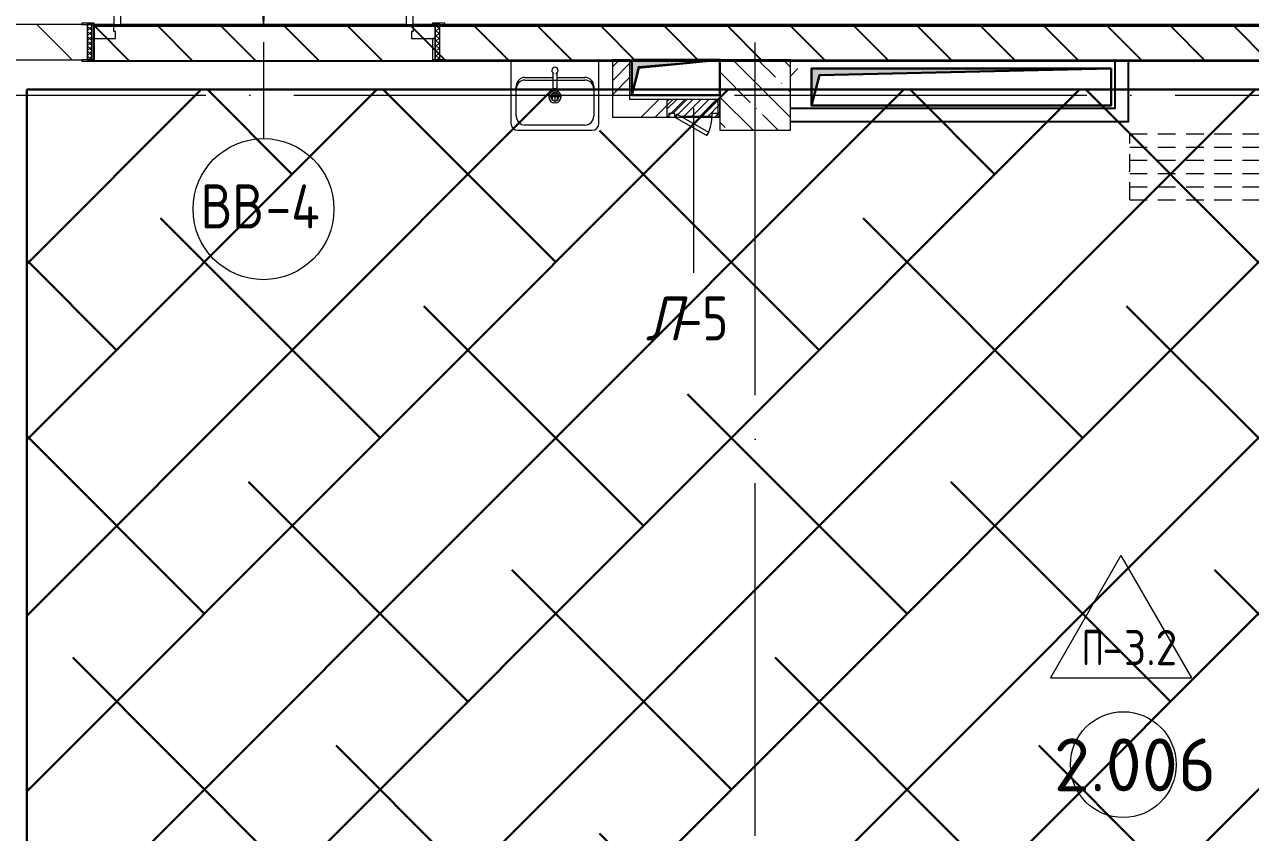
# Model space of a CAD drawing. Header units: millimetres. Extents: x -68946 to 690821, y -552984 to 293768.
# Drawn here: x 54303 to 61260, y -75502 to -70920 of the extents above; entities that cross this region are included whole.
import ezdxf

# ---------------------------------------------------------------- set-up
doc = ezdxf.new("R2010")
doc.units = ezdxf.units.MM
doc.linetypes.add('200_ШТРИХ__ш1_п0_6_', pattern=[160, 100, -60])
doc.linetypes.add('ADSK_Линия сетки', pattern=[2500, 2000, -250, 0, -250])
for name, color, linetype, lineweight in [('0) блоки', 250, 'Continuous', 25), ('1.1) Стяжка 5 вып.', 30, 'Continuous', 30), ('1.3) Звуко-изол           5 вып.', 90, 'Continuous', 30), ('A-AREA-____-IDEN', 250, 'Continuous', 9), ('A-DETL-GENF-OTLN', 250, 'Continuous', 5), ('A-DOOR-____-IDEN', 250, 'Continuous', 9), ('A-DOOR-____-MCUT', 250, 'Continuous', 5), ('A-DOOR-____-OTLN', 250, 'Continuous', 5), ('A-DOOR-FRAM-MCUT', 250, 'Continuous', 5), ('A-DOOR-FRAM-OTLN', 250, 'Continuous', 5), ('A-FLOR-____-IDEN', 250, 'Continuous', 9), ('A-FLOR-____-OTLN', 250, 'Continuous', 9), ('A-GENM-____-MCUT', 250, 'Continuous', 25), ('A-GENM-____-OTLN', 250, 'Continuous', 9), ('A-GLAZ-____-OTLN', 250, 'Continuous', 5), ('A-WALL-____-MCUT', 250, 'Continuous', 13), ('A-WALL-____-PATT', 250, 'Continuous', 13), ('P-SANR-FIXT-OTLN', 250, 'Continuous', 9), ('S-COLS-____-MCUT', 250, 'Continuous', 25), ('S-COLS-____-OTLN', 250, 'Continuous', 9), ('S-GRID-____-OTLN', 250, 'Continuous', 9), ('КР_Отверстия_ВК', 250, 'Continuous', 30), ('КР_Отверстия_ОВ', 250, 'Continuous', 30), ('ОВ_Корр_отв_27.10.2025', 250, 'Continuous', 30)]:
    doc.layers.add(name, color=color, linetype=linetype, lineweight=lineweight)
doc.styles.add('GOST Common_1', font='', dxfattribs={"width": 0.9, "height": 250})
doc.styles.add('ISOCPEUR_1', font='isocpeur.ttf', dxfattribs={"width": 0.9, "height": 250})
doc.styles.add('ISOCPEUR_2', font='isocpeur.ttf', dxfattribs={"height": 160})
doc.styles.add('ISOCPEUR_I_1', font='ГОСТ тип А.ttf', dxfattribs={"height": 2500})
doc.styles.get('GOST Common_1').set_extended_font_data('GOST Common')
pattern_1 = [(45, (-601.3, -122294.8), (-224.5064, 224.5064), []), (45, (-521.92, -122294.8), (0, 449.0128), []), (45, (-680.67, -122294.8), (0, 449.0128), [])]

# ---------------------------------------------------------------- blocks, each defined once
blk = doc.blocks.new('Раковина_АИ_3D_Рен_МГН_Santek Neo 50 - Раковина 500x400x170-V6-АР1_Маркировочный план 2 этажа С1')
at = {"layer": 'P-SANR-FIXT-OTLN', "lineweight": 5}
for p, q in [((-250, 25), (-250, -335)), ((250, -335), (250, 25)), ((-10, -167), (-10, -49.9)), ((10, -50), (10, -167)), ((-220, -295), (-220, -125)), ((-170, -75), (-10, -75)), ((-170, -89.7), (170, -89.7)), ((-5.9, -137), (-7, -137)), ((-7, -137), (-7, -137)), ((-5.9, -137), (5.9, -137)), ((7, -137), (5.9, -137)), ((7, -137), (7, -137)), ((10, -75), (170, -75)), ((220, -125), (220, -295)), ((-220, -295), (-220, -139.7)), ((35, -185), (-35, -185)), ((-10, -167), (10, -167)), ((0, -150), (0, -220)), ((220, -139.7), (220, -295)), ((170, -345), (-170, -345)), ((170, -345), (-170, -345)), ((-210, -375), (210, -375))]:
    blk.add_line(p, q, dxfattribs=at)
for centre, radius, start, end in [((0, -35), 18, 360, 180), ((0, -35), 18, 180, 250.80897), ((0, -35), 18, 289.19103, 360), ((0, -35), 18, 295.19321, 300), ((0, -35), 18, 309.99941, 315), ((0, -35), 18, 324.99969, 330), ((-170, -125), 50, 90, 180), ((-170, -139.7), 50, 90, 180), ((170, -125), 50, 0, 90), ((170, -139.7), 50, 0, 90), ((0, -185), 35, 0, 180), ((0, -185), 35, 106.67272, 180), ((0, -185), 35, 180, 0), ((0, -185), 35, 180, 360), ((0, -185), 23, 360, 180), ((0, -185), 23, 115.32987, 180), ((0, -185), 23, 180, 360), ((0, -185), 23, 180, 360), ((0, -185), 23, 360, 64.67013), ((0, -185), 35, 0, 73.32728), ((-210, -335), 40, 180, 270), ((-170, -295), 50, 180, 270), ((-170, -295), 50, 180, 270), ((170, -295), 50, 270, 0), ((170, -295), 50, 270, 0), ((210, -335), 40, 270, 0)]:
    blk.add_arc(centre, radius, start, end, dxfattribs=at)
for points in [[(-6.2, -51.9), (-6.1, -51.9), (-6, -52), (-5.9, -52)], [(5.9, -52), (6, -52), (6.1, -51.9), (6.2, -51.9)]]:
    blk.add_open_spline(points, degree=3, dxfattribs=at)
blk = doc.blocks.new('Сифон Orio для МГН - Сифон бутылочный-V7-АР1_Маркировочный план 2 этажа С1')
at = {"layer": 'P-SANR-FIXT-OTLN', "lineweight": 5}
for start, end in [(90, 233.74325), (165, 233.74325), (165, 233.74325), (165, 180), (105, 135), (105, 135), (306.25675, 90), (345, 75), (345, 75), (45, 75), (345, 15), (195, 233.74325), (306.25675, 315), (306.25675, 315), (306.25675, 315)]:
    blk.add_arc((0, 0), 16, start, end, dxfattribs=at)
blk = doc.blocks.new('DOR__перегородка__Прямоугольная - Вн_ДПГ_7050х3880h-31766879-АР1_Маркировочный план 2 этажа С1')
at = {"layer": 'A-DOOR-____-OTLN', "linetype": '200_ШТРИХ__ш1_п0_6_'}
for p, q in [((-150, 0), (-7200, 0)), ((-7200, -1474.2), (-7200, 0)), ((-150, -75), (-150, 0)), ((-7189.6, -75), (-7200, -75)), ((-7125.2, -1474.2), (-7125.2, -112.2)), ((-5030.3, -75), (-7039.6, -75)), ((-6975.2, -112.2), (-6975.2, -75)), ((-6900.2, -155.5), (-6900.2, -75)), ((-6825.2, -198.8), (-6825.2, -75)), ((-4859.4, -75), (-4880.3, -75)), ((-2703.8, -75), (-4709.5, -75)), ((-2532.9, -75), (-2553.8, -75)), ((-377.2, -75), (-2382.9, -75)), ((-150, -75), (-227.3, -75)), ((-7050.2, -1474.2), (-7050.2, -155.5)), ((-6975.2, -1474.2), (-6975.2, -198.8)), ((-6900.2, -1474.2), (-6900.2, -242.1)), ((-6825.2, -1474.2), (-6825.2, -285.4)), ((-6825.2, -1474.2), (-7200, -1474.2))]:
    blk.add_line(p, q, dxfattribs=at)
at = {"layer": 'A-DOOR-FRAM-MCUT'}
for p, q in [((-7200, -69), (-7162.5, -4)), ((-6074.2, -719.1), (-7200, -69)), ((-7162.5, -4), (-6036.7, -654.2)), ((-6033.1, -654.2), (-4907.4, -4)), ((-4869.9, -69), (-5995.6, -719.1)), ((-4907.4, -4), (-4869.9, -69)), ((-4869.9, -69), (-4832.4, -4)), ((-3744.1, -719.1), (-4869.9, -69)), ((-4832.4, -4), (-3706.6, -654.2)), ((-3706.6, -654.2), (-2580.9, -4)), ((-2543.3, -69), (-3669.1, -719.1)), ((-2580.9, -4), (-2543.3, -69)), ((-2543.3, -69), (-2505.8, -4)), ((-1417.6, -719.1), (-2543.3, -69)), ((-2505.8, -4), (-1380.1, -654.2)), ((-1380.1, -654.2), (-254.3, -4)), ((-216.8, -69), (-1342.6, -719.1)), ((-254.3, -4), (-216.8, -69)), ((-6036.7, -654.2), (-6074.2, -719.1)), ((-5995.6, -719.1), (-6033.1, -654.2)), ((-3706.6, -654.2), (-3744.1, -719.1)), ((-3669.1, -719.1), (-3706.6, -654.2)), ((-1380.1, -654.2), (-1417.6, -719.1)), ((-1342.6, -719.1), (-1380.1, -654.2))]:
    blk.add_line(p, q, dxfattribs=at)
blk = doc.blocks.new('Дверь_СКБ_2Ст_Внутренняя1 - Н_ВВ-4_2000x2600h_Фрамуга сверху-42096474-АР1_Маркировочный план 2 этажа С1')
at = {"layer": 'A-DOOR-____-OTLN'}
h = blk.add_hatch(dxfattribs=at)
h.set_pattern_fill('FP_14', color=256, style=0, pattern_type=2)
h.set_pattern_definition([(135, (1301.41, 164.685), (-14.1421, -14.1421), []), (225, (1301.41, 164.685), (14.1421, -14.1421), [])])
h.paths.add_polyline_path([(1012.5, -100), (1012.5, 100), (987.5, 100), (987.5, -100)])
at = {"layer": 'A-DOOR-FRAM-OTLN'}
h = blk.add_hatch(dxfattribs=at)
h.set_pattern_fill('FP_15', color=256, style=0, pattern_type=2)
h.set_pattern_definition([(45, (-821.384, 164.685), (-14.1421, 14.1421), []), (135, (-821.384, 164.685), (-14.1421, -14.1421), [])])
h.paths.add_polyline_path([(-962.5, -100), (-962.5, 100), (-987.5, 100), (-987.5, -100)])
at = {"layer": 'A-DOOR-____-MCUT'}
for p, q in [((-837.5, 950), (-837.5, 100)), ((-797.5, 950), (-837.5, 950)), ((-797.5, 100), (-797.5, 950)), ((862.5, 950), (822.5, 950)), ((822.5, 950), (822.5, 100)), ((862.5, 100), (862.5, 950)), ((-837.5, 100), (-797.5, 100)), ((822.5, 100), (862.5, 100))]:
    blk.add_line(p, q, dxfattribs=at)
at = {"layer": 'A-DOOR-____-OTLN'}
for centre, start, end in [((-837.5, 100), 0, 90), ((862.5, 100), 90, 180)]:
    blk.add_arc(centre, 850, start, end, dxfattribs=at)
at = {"layer": 'A-DOOR-FRAM-MCUT'}
for p, q in [((-947.5, 108), (-1017.5, 108)), ((-1017.5, 108), (-1017.5, 100)), ((-1017.5, 100), (-947.5, 100)), ((-962.5, 100), (-987.5, 100)), ((-987.5, 100), (-987.5, -100)), ((-837.5, 100), (-962.5, 100)), ((-962.5, 100), (-962.5, 20)), ((-962.5, -100), (-962.5, 100)), ((-947.5, 100), (-962.5, 100)), ((-962.5, 100), (-962.5, 99)), ((-962.5, 99), (-947.5, 99)), ((-947.5, 100), (-947.5, 108)), ((-947.5, 99), (-947.5, 100)), ((-837.5, 60), (-837.5, 100)), ((862.5, 100), (862.5, 60)), ((987.5, 100), (862.5, 100)), ((1042.5, 108), (972.5, 108)), ((972.5, 108), (972.5, 100)), ((987.5, 100), (972.5, 100)), ((972.5, 100), (972.5, 99)), ((972.5, 100), (1042.5, 100)), ((972.5, 99), (987.5, 99)), ((987.5, 20), (987.5, 100)), ((1012.5, 100), (987.5, 100)), ((987.5, 100), (987.5, -100)), ((987.5, 99), (987.5, 100)), ((1012.5, -100), (1012.5, 100)), ((1042.5, 100), (1042.5, 108)), ((-962.5, 20), (-827.5, 20)), ((-947.5, 20), (-962.5, 20)), ((-962.5, 20), (-962.5, -100)), ((-947.5, -100), (-947.5, 20)), ((-827.5, 60), (-837.5, 60)), ((-827.5, 20), (-827.5, 60)), ((862.5, 60), (852.5, 60)), ((852.5, 60), (852.5, 20)), ((852.5, 20), (987.5, 20)), ((987.5, 20), (972.5, 20)), ((972.5, 20), (972.5, -100)), ((987.5, -100), (987.5, 20)), ((-947.5, -100), (-1017.5, -100)), ((-1017.5, -100), (-1017.5, -108)), ((-1017.5, -108), (-947.5, -108)), ((-987.5, -100), (-962.5, -100)), ((-962.5, -100), (-947.5, -100)), ((-947.5, -108), (-947.5, -100)), ((972.5, -100), (987.5, -100)), ((1042.5, -100), (972.5, -100)), ((972.5, -100), (972.5, -108)), ((972.5, -108), (1042.5, -108)), ((987.5, -100), (1012.5, -100)), ((1042.5, -108), (1042.5, -100))]:
    blk.add_line(p, q, dxfattribs=at)
blk = doc.blocks.new('_Wn_-As_OpeningMEP_floor__Rectangular - _Wn_-As_OpeningMEP_floor__Rectangular-32466847-АР1_Маркировочный план 2 этажа С1')
at = {"layer": 'A-DETL-GENF-OTLN'}
for p, q in [((-212.2, 112.2), (250, 150)), ((-250, -50), (-212.2, 112.2))]:
    blk.add_line(p, q, dxfattribs=at)
blk = doc.blocks.new('BSC_Колонна _Прямоугольная - 400x400-V32-АР1_Маркировочный план 2 этажа С1')
at = {"layer": 'S-COLS-____-OTLN', "lineweight": 5}
h = blk.add_hatch(dxfattribs=at)
h.set_pattern_fill('FP_35', color=256, style=0, pattern_type=2)
h.set_pattern_definition([(135, (-59050, -50975), (-142.5619, -142.5619), []), (135, (-58907.44, -50975), (-142.5619, -142.5619), [252.016, -50.403, 3.353, -47.05])])
h.paths.add_polyline_path([(-200, -200), (200, -200), (200, 200), (-200, 200), (-200, -125)])
at = {"layer": 'S-COLS-____-MCUT', "lineweight": 5}
for p, q in [((200, 200), (-200, 200)), ((-200, 200), (-200, -25)), ((200, -200), (200, 200)), ((-200, -25), (-200, -122)), ((-200, -125), (-200, -200)), ((-200, -200), (200, -200))]:
    blk.add_line(p, q, dxfattribs=at)
blk = doc.blocks.new('АР_Люк - ЛРС_ВК_300х400_внутренний_RAL 9003-42734016-АР1_Маркировочный план 2 этажа С1')
at = {"layer": 'A-DOOR-____-OTLN'}
h = blk.add_hatch(dxfattribs=at)
h.set_pattern_fill('FP_53', color=256, style=0, pattern_type=2)
h.set_pattern_definition([(45, (125, 0), (-22.6274, 22.6274), [])])
h.paths.add_polyline_path([(275, 50), (-25, 50), (-25, -50), (275, -50)])
at = {"layer": 'A-DETL-GENF-OTLN'}
for p, q in [((275, 50), (-25, 50)), ((-25, 50), (-25, -50)), ((275, -50), (275, 50)), ((-25, -50), (275, -50))]:
    blk.add_line(p, q, dxfattribs=at)
at = {"layer": 'A-DOOR-____-MCUT', "lineweight": 5}
for p, q in [((48.1, 155), (38.1, 137.7)), ((230, 50), (48.1, 155)), ((38.1, 137.7), (220, 32.7)), ((20, 50), (-15, 50)), ((-15, 50), (-15, 30)), ((-15, 30), (20, 30)), ((20, 30), (20, 50)), ((220, 32.7), (230, 50)), ((265, 50), (230, 50)), ((230, 50), (230, 30)), ((230, 30), (265, 30)), ((265, 30), (265, 50))]:
    blk.add_line(p, q, dxfattribs=at)
blk.add_arc((230, 50), 210, 150, 180, dxfattribs=at)
at = {"layer": 'A-DOOR-____-OTLN'}
blk.add_line((230, 50), (48.1, 155), dxfattribs=at)
blk = doc.blocks.new('ASML_АР_Отделка Люка - ВО Отделка люков_Грунтовка 0_Шпатлевка 0_Окраска 0_0-42467640-АР1_Маркировочный план 2 этажа С1')
at = {"layer": 'A-GENM-____-MCUT', "lineweight": 5}
for p, q in [((-140, 3), (-150, 3)), ((-150, 3), (-150, 0)), ((65, 3), (-105, 3)), ((150, 3), (140, 3)), ((150, 0), (150, 3)), ((-150, 0), (-140, 0)), ((-105, 0), (70.2, 0)), ((103.3, 0), (105, 0)), ((140, 0), (150, 0))]:
    blk.add_line(p, q, dxfattribs=at)
blk = doc.blocks.new('AAR_СКБ_Марка_Перекрытия - Марка пола-17325028-АР1_Маркировочный план 2 этажа С1')
at = {"layer": 'A-FLOR-____-IDEN'}
for p, q in [((0, 6.932), (-4.002, 0)), ((0, 6.932), (4.002, 0)), ((-4.002, 0), (4.002, 0))]:
    blk.add_line(p, q, dxfattribs=at)
blk = doc.blocks.new('AAR_СКБ_Марка_Помещения_мал - Номер-28977439-АР1_Маркировочный план 2 этажа С1')
at = {"layer": 'A-AREA-____-IDEN'}
blk.add_circle((-0.028, 0), 3, dxfattribs=at)
blk = doc.blocks.new('ADSK_Марка_Дверь - Типоразмер_ADSK_Марка-30565456-АР1_Маркировочный план 2 этажа С1')
at = {"layer": 'A-DOOR-____-IDEN'}
blk.add_circle((0, 0), 4, dxfattribs=at)
blk = doc.blocks.new('*U2810')
at = {"linetype": 'ByBlock', "lineweight": -2, "ltscale": 5}
h = blk.add_hatch(color=0, dxfattribs=at)
h.dxf.hatch_style = 1
h.paths.add_polyline_path([(92, -73), (3400, 0), (0, 0), (0, -420)])
at = {"color": 0, "linetype": 'ByBlock', "lineweight": -2, "ltscale": 5}
blk.add_lwpolyline([(0, 0), (3400, 0), (3400, -420), (0, -420)], close=True, dxfattribs=at)
blk.add_lwpolyline([(3400, 0), (92, -73), (0, -420)], dxfattribs=at)
blk = doc.blocks.new('*U2806')
at = {"linetype": 'ByBlock', "lineweight": -2, "ltscale": 5}
h = blk.add_hatch(color=0, dxfattribs=at)
h.dxf.hatch_style = 1
h.paths.add_polyline_path([(82, -93), (1000, 0), (0, 0), (0, -400)])
at = {"color": 0, "linetype": 'ByBlock', "lineweight": -2, "ltscale": 5}
blk.add_lwpolyline([(0, 0), (1000, 0), (1000, -400), (0, -400)], close=True, dxfattribs=at)
blk.add_lwpolyline([(1000, 0), (82, -93), (0, -400)], dxfattribs=at)

msp = doc.modelspace()

# ---------------------------------------------------------------- hatches: boundary and pattern name
at = {"layer": '0) блоки'}
h = msp.add_hatch(dxfattribs=at)
h.set_pattern_fill('ANSI31', color=256, scale=80, angle=90)
h.set_pattern_definition([(135, (54698.7, -70927.8), (-179.605, -179.605), [])])
h.paths.add_polyline_path([(66979.3078, -71127.7883), (54698.7078, -71127.7883), (54698.7078, -70927.7883), (66979.3078, -70927.7883)])
at = {"layer": '1.1) Стяжка 5 вып.', "lineweight": 30, "true_color": 0xf26722}
h = msp.add_hatch(dxfattribs=at)
h.set_pattern_fill('ANSI32', color=30, scale=222)
h.paths.add_polyline_path([(68278.7078, -77249.7872), (62948.7078, -77249.7872), (62948.7078, -78549.7872), (68278.7078, -78549.7872)], flags=17)
h.paths.add_polyline_path([(62948.7078, -77249.7872), (62728.6859, -77249.7872), (62728.6859, -78549.7872), (62948.7078, -78549.7872)], flags=17)
h.paths.add_polyline_path([(68278.7078, -71289.0825), (54315.3688, -71289.0825), (54315.3688, -78549.7872), (62728.6859, -78549.7872), (62728.6859, -77249.7872), (68278.7078, -77249.7872)])
at = {"layer": '1.3) Звуко-изол           5 вып.', "lineweight": 30}
h = msp.add_hatch(dxfattribs=at)
h.set_pattern_fill('ANSI38', color=256, scale=222)
h.paths.add_polyline_path([(68278.7078, -77249.7872), (62948.7078, -77249.7872), (62948.7078, -78549.7872), (68278.7078, -78549.7872)], flags=17)
h.paths.add_polyline_path([(62948.7078, -77249.7872), (62728.6859, -77249.7872), (62728.6859, -78549.7872), (62948.7078, -78549.7872)], flags=17)
h.paths.add_polyline_path([(68278.7078, -71289.0825), (54315.3688, -71289.0825), (54315.3688, -78549.7872), (62728.6859, -78549.7872), (62728.6859, -77249.7872), (68278.7078, -77249.7872)])
at = {"layer": 'A-WALL-____-PATT', "lineweight": 15, "true_color": 0x000000}
h = msp.add_hatch(dxfattribs=at)
h.set_pattern_fill('FP_7', color=18, style=0, pattern_type=2)
h.set_pattern_definition(pattern_1)
h.paths.add_polyline_path([(57738.6859, -71444.7878), (57738.6859, -71119.7883), (57638.6859, -71119.7883), (57638.6859, -71444.7878)])
h = msp.add_hatch(dxfattribs=at)
h.set_pattern_fill('FP_4', color=18, style=0, pattern_type=2)
h.set_pattern_definition([(45, (-601.3, -122294.8), (-251.4472, 251.4472), []), (45, (-601.3, -121913.8), (-251.4472, 251.4472), [])])
h.paths.add_polyline_path([(58648.7078, -71429.7883), (58768.7078, -71429.7883), (58768.7078, -71169.7883), (58648.7078, -71169.7883)])
h = msp.add_hatch(dxfattribs=at)
h.set_pattern_fill('FP_7', color=18, style=0, pattern_type=2)
h.set_pattern_definition(pattern_1)
h.paths.add_polyline_path([(57738.6859, -71444.7878), (57948.6859, -71444.7878), (57948.6859, -71441.7878), (57958.6859, -71441.3395), (57958.6859, -71424.7878), (57993.6859, -71424.7878), (57993.6859, -71441.7878), (57995.418, -71441.7878), (58003.6859, -71427.4672), (58028.4898, -71441.7878), (58203.6859, -71441.7878), (58203.6859, -71424.7878), (58238.6859, -71424.7878), (58238.6859, -71344.7878), (57738.6859, -71344.7878), (57738.6859, -71441.7878)])

# ---------------------------------------------------------------- linework, layer by layer
at = {"color": 18, "true_color": 0x000000}
for points in [[(58649.708, -71394.5984), (60492.4369, -71394.5984), (60492.437, -71119.788)], [(58649.708, -71469.5984), (60567.4369, -71469.5984), (60567.437, -71119.788)]]:
    msp.add_lwpolyline(points, dxfattribs=at)
at = {"layer": '0) блоки'}
msp.add_lwpolyline([(66979.3078, -71127.7883), (54698.7078, -71127.7883), (54698.7078, -70927.7883), (66979.3078, -70927.7883)], close=True, dxfattribs=at)
at = {"layer": '1.1) Стяжка 5 вып.', "lineweight": 30}
msp.add_lwpolyline([(54315.3688, -71289.0825), (68278.7078, -71289.0825), (68278.7078, -78549.7872), (54315.3688, -78549.7872)], close=True, dxfattribs=at)
at = {"layer": 'A-DOOR-____-IDEN', "color": 18, "true_color": 0x000000}
for p, q in [((55658.7078, -71019.7883), (55658.7078, -71566.9021)), ((58098.6859, -71394.7878), (58098.6859, -72328.2721))]:
    msp.add_line(p, q, dxfattribs=at)
at = {"layer": 'A-FLOR-____-OTLN', "color": 18, "lineweight": 5, "true_color": 0x000000}
for p, q in [((56468.7078, -70919.7883), (54848.7078, -70919.7883)), ((57748.7078, -71319.7878), (57748.7078, -71119.7883)), ((58248.7078, -71319.7878), (57748.7078, -71319.7878))]:
    msp.add_line(p, q, dxfattribs=at)
at = {"layer": 'A-WALL-____-MCUT', "color": 18, "lineweight": 15, "true_color": 0x000000}
for p, q in [((54628.7078, -70919.7883), (47878.7078, -70919.7883)), ((63158.7178, -70919.7883), (56688.7078, -70919.7883)), ((54148.7078, -71119.7883), (54628.7078, -71119.7883)), ((56688.7078, -71119.7883), (65019.3078, -71119.7883)), ((57738.6859, -71119.7883), (57638.6859, -71119.7883)), ((57638.6859, -71119.7883), (57638.6859, -71444.7878)), ((57738.6859, -71344.7878), (57738.6859, -71119.7883)), ((58238.6859, -71344.7878), (57738.6859, -71344.7878)), ((58238.6859, -71424.7878), (58238.6859, -71344.7878)), ((57638.6859, -71444.7878), (57948.6859, -71444.7878))]:
    msp.add_line(p, q, dxfattribs=at)
at = {"layer": 'A-WALL-____-PATT', "color": 18, "linetype": 'Continuous', "lineweight": 5, "true_color": 0x000000}
for p, q in [((54572.5677, -71119.7883), (54372.5677, -70919.7883)), ((54658.7078, -70923.0857), (54655.4104, -70919.7883))]:
    msp.add_line(p, q, dxfattribs=at)
at = {"layer": 'S-GRID-____-OTLN', "color": 18, "linetype": 'ADSK_Линия сетки', "true_color": 0x000000}
for p, q in [((58448.7078, -83022.3092), (58448.7078, -61092.7832)), ((-4170.8434, -71319.7878), (72672.5335, -71319.7878))]:
    msp.add_line(p, q, dxfattribs=at)
at = {"layer": 'ОВ_Корр_отв_27.10.2025', "color": 18, "ltscale": 100, "true_color": 0x000000, "elevation": -2584.3161}
msp.add_lwpolyline([(60468.7078, -71169.7878), (60468.7078, -71379.7878), (58768.7078, -71379.7878), (58768.7078, -71169.7878)], close=True, dxfattribs=at)

# ---------------------------------------------------------------- block references
at = {"layer": 'A-AREA-____-IDEN', "color": 18, "true_color": 0x000000, "xscale": 99.99999999999993, "yscale": 99.99999999999993, "zscale": 99.99999999999993}
msp.add_blockref('AAR_СКБ_Марка_Помещения_мал - Номер-28977439-АР1_Маркировочный план 2 этажа С1', (60540.894, -75117.4512), dxfattribs=at)
at = {"layer": 'A-DOOR-____-IDEN', "color": 18, "true_color": 0x000000, "xscale": 99.99999999999993, "yscale": 99.99999999999993, "zscale": 99.99999999999993}
msp.add_blockref('ADSK_Марка_Дверь - Типоразмер_ADSK_Марка-30565456-АР1_Маркировочный план 2 этажа С1', (55658.7078, -71966.9021), dxfattribs=at)
at = {"layer": 'A-DOOR-____-OTLN', "color": 18, "true_color": 0x000000}
msp.add_blockref('Дверь_СКБ_2Ст_Внутренняя1 - Н_ВВ-4_2000x2600h_Фрамуга сверху-42096474-АР1_Маркировочный план 2 этажа С1', (55646.2078, -71019.7883), dxfattribs=at)
for name, p, rotation in [('АР_Люк - ЛРС_ВК_300х400_внутренний_RAL 9003-42734016-АР1_Маркировочный план 2 этажа С1', (58223.6859, -71394.7878), 180), ('DOR__перегородка__Прямоугольная - Вн_ДПГ_7050х3880h-31766879-АР1_Маркировочный план 2 этажа С1', (62048.7178, -78739.7883), 269.9999999999999)]:
    msp.add_blockref(name, p, dxfattribs=dict(at, rotation=rotation))
at = {"layer": 'A-FLOR-____-IDEN', "color": 18, "true_color": 0x000000, "xscale": 99.99999999999993, "yscale": 99.99999999999993, "zscale": 99.99999999999993}
msp.add_blockref('AAR_СКБ_Марка_Перекрытия - Марка пола-17325028-АР1_Маркировочный план 2 этажа С1', (60524.6327, -74625.0837), dxfattribs=at)
at = {"layer": 'A-GENM-____-OTLN', "color": 18, "lineweight": 5, "true_color": 0x000000, "rotation": 180}
msp.add_blockref('ASML_АР_Отделка Люка - ВО Отделка люков_Грунтовка 0_Шпатлевка 0_Окраска 0_0-42467640-АР1_Маркировочный план 2 этажа С1', (58098.6859, -71441.7878), dxfattribs=at)
at = {"layer": 'A-GLAZ-____-OTLN', "color": 18, "true_color": 0x000000}
msp.add_blockref('_Wn_-As_OpeningMEP_floor__Rectangular - _Wn_-As_OpeningMEP_floor__Rectangular-32466847-АР1_Маркировочный план 2 этажа С1', (57998.7078, -71269.7878), dxfattribs=at)
at = {"layer": 'P-SANR-FIXT-OTLN', "color": 18, "lineweight": 5, "true_color": 0x000000}
for name, p in [('Раковина_АИ_3D_Рен_МГН_Santek Neo 50 - Раковина 500x400x170-V6-АР1_Маркировочный план 2 этажа С1', (57312.7078, -71144.7769)), ('Сифон Orio для МГН - Сифон бутылочный-V7-АР1_Маркировочный план 2 этажа С1', (57312.7078, -71337.7883))]:
    msp.add_blockref(name, p, dxfattribs=at)
at = {"layer": 'S-COLS-____-OTLN', "color": 18, "lineweight": 5, "true_color": 0x000000}
msp.add_blockref('BSC_Колонна _Прямоугольная - 400x400-V32-АР1_Маркировочный план 2 этажа С1', (58448.7078, -71319.7878), dxfattribs=at)
at = {"layer": 'КР_Отверстия_ВК', "color": 18, "true_color": 0x000000, "xscale": 0.5, "yscale": 0.5, "zscale": 0.5}
msp.add_blockref('*U2806', (57748.7078, -71119.7872), dxfattribs=at)
at = {"layer": 'КР_Отверстия_ОВ', "color": 18, "true_color": 0x000000, "xscale": 0.5, "yscale": 0.5, "zscale": 0.5}
msp.add_blockref('*U2810', (58768.7078, -71169.7878, -2820.3161), dxfattribs=at)

# ---------------------------------------------------------------- texts
at = {"layer": 'A-AREA-____-IDEN', "color": 18, "true_color": 0x000000, "insert": (60144.1548, -74968.7914), "char_height": 300, "width": 654.177, "attachment_point": 1, "style": 'ISOCPEUR_2'}
msp.add_mtext('2.006', dxfattribs=at)
at = {"layer": 'A-DOOR-____-IDEN', "color": 18, "true_color": 0x000000, "char_height": 250, "attachment_point": 1}
for s, insert, width, style in [('ВВ', (55300.9504, -71826.4515), 447.341625, 'GOST Common_1'), ('-4', (55670.0442, -71826.4515), 411.265687, 'GOST Common_1'), ('\\fISOCPEUR|b0|i1|c204|p34|;\\W.9;Л', (57827.8575, -72461.918), 223.670812, 'ISOCPEUR_I_1'), ('-5', (58012.4044, -72461.918), 404.0505, 'ISOCPEUR_I_1')]:
    msp.add_mtext(s, dxfattribs=dict(at, insert=insert, width=width, style=style))
at = {"layer": 'A-FLOR-____-IDEN', "color": 18, "true_color": 0x000000, "char_height": 200, "attachment_point": 1, "style": 'ISOCPEUR_1'}
for s, insert, width in [('\\fISOCPEUR|b0|i0|c204|p34|;\\W.7;П', (60303.2977, -74353.6979), 140.295312), ('-3.2', (60419.0529, -74353.6979), 420.885937)]:
    msp.add_mtext(s, dxfattribs=dict(at, insert=insert, width=width))

doc.saveas('drawing.dxf')
